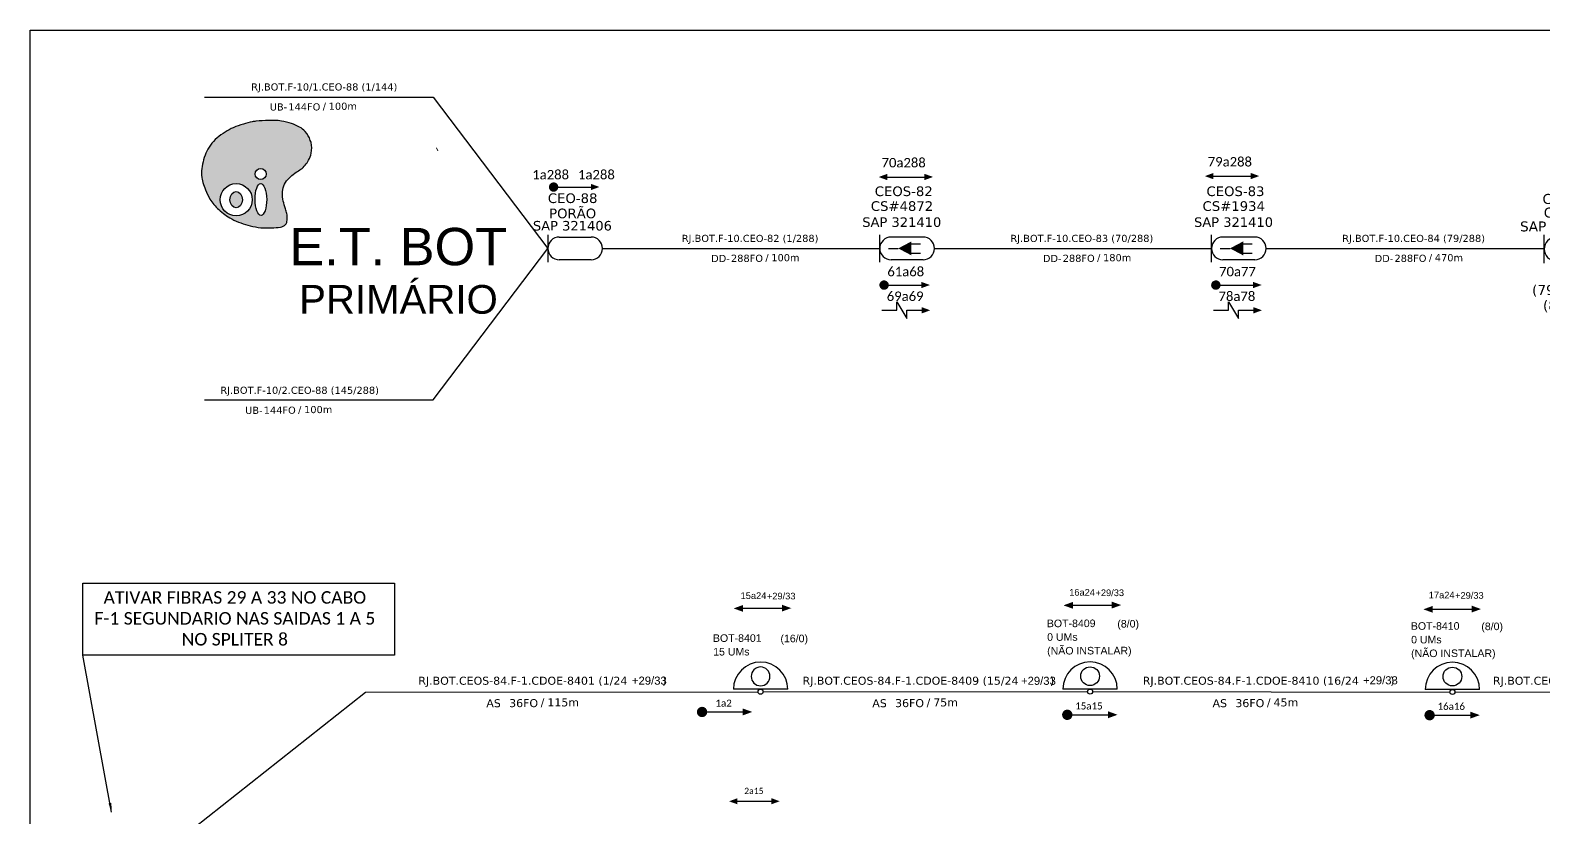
# Model space of a CAD drawing. Header units: millimetres. Extents: x 770 to 1403, y -756 to 790.
# Drawn here: x 787 to 1118, y -492.7 to -320.4 of the extents above; entities that cross this region are included whole.
import ezdxf
from ezdxf.enums import TextEntityAlignment as Align

# ---------------------------------------------------------------- set-up
doc = ezdxf.new("R2010")
doc.units = ezdxf.units.MM
doc.header["$LTSCALE"] = 0.1
for name, color, linetype, lineweight in [("20.0-LEGENDA DOS CDO'S", 1, 'Continuous', 0), ('20.2-CDO_POSTE', 1, 'Continuous', 5), ('40.1-ETIQUETAS', 1, 'Continuous', 20), ('Quadra', 251, 'Continuous', 0)]:
    doc.layers.add(name, color=color, linetype=linetype, lineweight=lineweight)
for name, color, linetype in [('20.4-CEOS', 1, 'Continuous'), ('20.5-CABO AÉREO', 1, 'Continuous'), ('20.5-CEO', 1, 'Continuous'), ('CAP a instalar', 1, 'Continuous'), ('E.T.', 7, 'Continuous'), ('SETA', 7, 'Continuous'), ('surveys legendas', 7, 'Continuous'), ('UNIFILAR', 7, 'Continuous')]:
    doc.layers.add(name, color=color, linetype=linetype)
doc.styles.add('ARIAL', font='arial.ttf')
doc.styles.add('siredit', font='verdana.ttf')
doc.linetypes.add('FENCELINE1', pattern='A,0.25,-0.1,[133,ltypeshp.shx,S=0.1,R=0,X=-0.1,Y=0],-0.1,1', length=1.45)
doc.dimstyles.new('CL', dxfattribs={"dimtxt": 1, "dimasz": 2, "dimexe": 0.18, "dimexo": 0.0625, "dimgap": 0.09, "dimtad": 0, "dimdec": 0, "dimrnd": 1, "dimzin": 0, "dimdsep": 46, "dimtxsty": 'siredit', "dimblk": 'NONE', "dimcen": 0, "dimse1": 1, "dimse2": 1, "dimsd1": 1, "dimsd2": 1, "dimclrt": 7, "dimadec": 0, "dimazin": 0, "dimtfac": 1, "dimtdec": 0, "dimtofl": 0, "dimtmove": 0, "dimatfit": 3, "dimfxl": 1, "dimtolj": 1, "dimtzin": 0, "dimarcsym": 0})

# ---------------------------------------------------------------- blocks, each defined once
blk = doc.blocks.new('ETIQUETA_RS5F')
at = {"layer": '40.1-ETIQUETAS', "color": 0, "style": 'siredit'}
blk.add_text('/', height=1.5, dxfattribs=at).set_placement((1.55, -1.95), align=Align.MIDDLE_RIGHT)
for tag, p in [('ETIQUETA_R_SECUNDARIA', (1.18, 2.1)), ('ETIQUETA_R_PRIMARIA', (1.18, 4.1)), ('F_ATIVAS/F_MORTAS', (1.11, -4.24))]:
    blk.add_attdef(tag, text='', height=1.5, dxfattribs=at).set_placement(p, align=Align.MIDDLE_CENTER)
for tag, p in [('TIPO_CABO', (-6.62, -2.12)), ('CAP_CABO', (0.37, -2.09))]:
    blk.add_attdef(tag, text='', height=1.5, dxfattribs=at).set_placement(p, align=Align.MIDDLE_RIGHT)
blk.add_attdef('METROS', text='', height=1.5, dxfattribs=at).set_placement((2.11, -1.95), align=Align.MIDDLE_LEFT)
for tag, p in [('FUSÃO_1', (0.82, -8.39)), ('FUSÃO_2', (0.82, -10.6)), ('FUSÃO_3', (0.82, -12.93)), ('FUSÃO_4', (0.82, -15.14)), ('FUSÃO_5', (0.82, -17.16))]:
    blk.add_attdef(tag, text='', height=1.5, dxfattribs=at).set_placement(p, align=Align.CENTER)
blk = doc.blocks.new('OI')
h = blk.add_hatch(color=40)
edge = h.paths.add_edge_path()
edge.add_spline(control_points=[(4.35, -0.67), (3.92, -0.99), (3.26, -1.5), (2.81, -2.59), (2.9, -3.5), (3.06, -4.27), (3.31, -4.85), (3.37, -5.39), (3.4, -5.88), (3.2, -6.4), (2.54, -6.61), (1.65, -6.63), (0.55, -6.67), (-0.56, -6.42), (-1.61, -6.14), (-2.77, -5.61), (-3.92, -4.77), (-4.89, -3.7), (-5.34, -2.65), (-5.6, -1.94), (-5.85, -0.96), (-5.71, 0.47), (-5.1, 2.02), (-4.14, 3.02), (-3.3, 3.61), (-2.37, 4.16), (-1.36, 4.44), (-0.56, 4.7), (0.79, 4.85), (2.24, 4.97), (3.79, 4.57), (4.67, 4.21), (5.44, 3.65), (5.76, 2.99), (6.03, 2.21), (6.01, 1.46), (5.72, 0.64), (5.31, 0.08), (4.88, -0.38), (4.51, -0.55), (4.35, -0.67)], knot_values=[0, 0, 0, 0, 1.60434, 2.417191, 3.427595, 4.282808, 4.776746, 5.304182, 5.888771, 6.258406, 6.858137, 7.79129, 8.986195, 10.124242, 11.187857, 12.242908, 13.953784, 15.414161, 16.515391, 17.349188, 17.675853, 19.552021, 21.515531, 22.568638, 23.63245, 24.621084, 25.782718, 26.745347, 27.142653, 29.870543, 31.004649, 31.921532, 32.709589, 33.801391, 34.042471, 35.192333, 35.971461, 36.628871, 37.254359, 37.836911, 37.836911, 37.836911, 37.836911], degree=3, periodic=0)
h.paths.add_polyline_path([(1.13, -0.87, -1), (-0.04, -0.87, -1)], flags=16)
edge = h.paths.add_edge_path(flags=16)
edge.add_ellipse((0.56, -3.59), major_axis=(-0.02, 1.71), ratio=0.361305, start_angle=0, end_angle=360)
h.paths.add_polyline_path([(-0.36, -3.62, -1), (-3.8, -3.62, -1)], flags=16)
edge = h.paths.add_edge_path(flags=0)
edge.add_ellipse((-2.08, -3.62), major_axis=(0, 0.885), ratio=0.758294, start_angle=0, end_angle=360)
at = {"color": 40}
for centre, radius in [((0.54, -0.87), 0.587), ((-2.08, -3.62), 1.72)]:
    blk.add_circle(centre, radius, dxfattribs=at)
blk.add_ellipse((-2.08, -3.62), major_axis=(0, 0.885), ratio=0.758294, start_param=-3.141592653589792, end_param=3.141592653589792, dxfattribs=at)
blk.add_ellipse((0.56, -3.59), major_axis=(-0.02, 1.71), ratio=0.361305, dxfattribs=at)
at = {"color": 40, "start_tangent": (-0.800898, -0.598801), "end_tangent": (-0.800898, -0.598801)}
blk.add_spline([(4.35, -0.67), (3.2, -1.78), (2.9, -2.54), (2.92, -3.55), (3.12, -4.38), (3.28, -4.85), (3.37, -5.37), (3.35, -5.95), (3.2, -6.29), (2.66, -6.55), (1.73, -6.63), (0.54, -6.62), (-0.58, -6.41), (-1.6, -6.11), (-2.56, -5.67), (-3.95, -4.67), (-4.89, -3.56), (-5.37, -2.56), (-5.64, -1.78), (-5.72, -1.46), (-5.63, 0.42), (-4.84, 2.22), (-4.13, 2.99), (-3.27, 3.62), (-2.4, 4.09), (-1.3, 4.47), (-0.37, 4.72), (0.02, 4.77), (2.75, 4.8), (3.85, 4.53), (4.69, 4.16), (5.31, 3.68), (5.85, 2.73), (5.93, 2.5), (5.94, 1.35), (5.67, 0.62), (5.29, 0.08), (4.84, -0.36), (4.35, -0.67)], degree=3, dxfattribs=at)
blk = doc.blocks.new('SAN')
at = {"layer": 'SETA'}
blk.add_lwpolyline([(-2.58, 0), (6.02, 0)], dxfattribs=at)
for points in [[(-2.1, -0.66), (-3.93, 0), (-2.1, 0.67)], [(5.33, 0.68), (7.16, 0.01), (5.33, -0.65)]]:
    blk.add_solid(points, dxfattribs=at)
blk = doc.blocks.new('CDOE-TEXTO PADRÃO')
at = {"layer": "20.0-LEGENDA DOS CDO'S", "color": 0, "style": 'ARIAL'}
for tag, p in [('CDO_N', (0.49, 7.39)), ('CORDOALHA', (0.5, 4.33)), ('SAP', (0.51, 1.67)), ('SPLITER_1', (0.59, -0.91)), ('SPLITER_2', (0.6, -3.55)), ('(XX-XX_F)S', (0.54, -8.29)), ('(XX-XX_L)S', (0.55, -10.83)), ('UMS', (0.55, -13.15))]:
    blk.add_attdef(tag, p, '', height=1.7, rotation=0.118, dxfattribs=at)
blk.add_attdef('FIBRAS_UTILIZADAS', text='', height=1.7, rotation=0.118, dxfattribs=at).set_placement((19.77, 7.43), align=Align.CENTER)
blk = doc.blocks.new('_None')
blk = doc.blocks.new('CEOS_RP_CT_DRT')
at = {"layer": '20.4-CEOS', "color": 0}
for p, q in [((-4.54, 1.19), (-1.19, 1.19)), ((-1.19, -1.19), (-4.54, -1.19))]:
    blk.add_line(p, q, dxfattribs=at)
for points in [[(-5.73, -1.43), (-5.73, 1.44)], [(-3.79, 0), (-4.59, 0)], [(-2.47, 0.48), (-1.45, 0.48)], [(-2.47, -0.52), (-1.45, -0.52)]]:
    blk.add_lwpolyline(points, dxfattribs=at)
blk.add_lwpolyline([(-3.79, 0, 0, 1.47, 0), (-2.41, 0, 1.47, 1.47, 0)], format="xyseb", dxfattribs=at)
for centre, start, end in [((-4.54, 0), 90, 270), ((-1.19, 0), 270, 90)]:
    blk.add_arc(centre, 1.19, start, end, dxfattribs=at)
at = {"layer": '20.4-CEOS', "color": 7, "style": 'siredit'}
for tag, p in [('Nº_DA_CEOS', (-2.86, 5.6)), ('LOCAL', (-2.86, 4.24)), ('SAP', (-2.86, 2.78)), ('RACIO_SPLITAGEM', (-2.86, -1.88)), ('FIBRAS_SPLITTER', (-2.86, -3.58)), ('FIBRAS_TOP_C', (-2.86, -5.08)), ('RESERVA_FINAIS', (-2.86, -6.39))]:
    blk.add_attdef(tag, text='', height=1.01, dxfattribs=at).set_placement(p, align=Align.TOP_CENTER)

msp = doc.modelspace()

# ---------------------------------------------------------------- linework, layer by layer
at = {"color": 5}
for p, q in [((952.69, -464.59), (940.79, -464.59)), ((1024.74, -464.55), (1012.84, -464.55)), ((1103.98, -464.64), (1092.08, -464.64))]:
    msp.add_line(p, q, dxfattribs=at)
msp.add_lwpolyline([(1401.94, -729.9), (787.02, -729.9), (787.02, -320.42), (1401.94, -320.42)], close=True)
msp.add_lwpolyline([(1401.94, -729.9), (787.02, -729.9), (787.02, -320.42), (1401.94, -320.42)], close=True)
at = {"color": 7, "const_width": 1.03, "elevation": 1.44}
for points in [[(900.96, -354.72, 1), (901.98, -354.72, 1)], [(973.23, -376.17, 1), (974.26, -376.17, 1)], [(1045.78, -376.17, 1), (1046.81, -376.17, 1)]]:
    msp.add_lwpolyline(points, format="xyb", close=True, dxfattribs=at)
at = {"color": 7, "elevation": 1.44}
for points in [[(976.5, -381.68), (976.5, -379.86), (978.68, -383.5), (978.68, -381.68)], [(1049.05, -381.68), (1049.05, -379.86), (1051.23, -383.5), (1051.23, -381.68)]]:
    msp.add_lwpolyline(points, dxfattribs=at)
at = {"color": 1}
msp.add_lwpolyline([(798.49, -441.4), (866.65, -441.4), (866.65, -457.11), (798.49, -457.11)], close=True, dxfattribs=at)
at = {"const_width": 1.13, "elevation": 0.94}
msp.add_lwpolyline([(933.37, -469.56, 1), (934.5, -469.56, 1)], format="xyb", close=True, dxfattribs=at)
at = {"color": 7, "const_width": 1.13}
for points in [[(1013.24, -470.18, 1), (1014.37, -470.18, 1)], [(1092.48, -470.26, 1), (1093.61, -470.26, 1)]]:
    msp.add_lwpolyline(points, format="xyb", close=True, dxfattribs=at)
at = {"color": 5}
for centre, radius in [((1018.79, -461.73), 2.05), ((1098.03, -461.81), 2.05), ((1018.79, -465.1), 0.551), ((1098.03, -465.19), 0.551)]:
    msp.add_circle(centre, radius, dxfattribs=at)
for centre in [(1018.79, -464.55), (1098.03, -464.64)]:
    msp.add_arc(centre, 5.95, 0, 180, dxfattribs=at)
for centre, major_axis, start_param, end_param in [((946.74, -464.59), (-4.21, 4.21), 3.926991, 7.068583), ((946.74, -461.77), (1.45, 1.45), 5.497787, 11.780972), ((946.74, -465.14), (-0.389, 0.389), 3.926991, 10.210176)]:
    msp.add_ellipse(centre, major_axis=major_axis, ratio=1, start_param=start_param, end_param=end_param, dxfattribs=at)
at = {"layer": '20.4-CEOS', "color": 7}
for p, q in [((982.26, -365.65, 1.44), (975.28, -365.65, 1.44)), ((1054.81, -365.65, 1.44), (1047.83, -365.65, 1.44)), ((982.26, -370.62, 1.44), (975.28, -370.62, 1.44)), ((1054.81, -370.62, 1.44), (1047.83, -370.62, 1.44))]:
    msp.add_line(p, q, dxfattribs=at)
at = {"layer": '20.4-CEOS', "color": 7, "elevation": 1.44}
for points in [[(972.79, -371.14), (972.79, -365.14)], [(979.6, -367.15), (981.72, -367.15)], [(979.6, -367.15), (981.72, -367.15)], [(1045.34, -371.14), (1045.34, -365.14)], [(1052.15, -367.15), (1054.27, -367.15)], [(1052.15, -367.15), (1054.27, -367.15)], [(974.72, -368.14), (976.84, -368.14)], [(974.72, -368.14), (976.84, -368.14)], [(979.6, -369.22), (981.72, -369.22)], [(979.6, -369.22), (981.72, -369.22)], [(1047.27, -368.14), (1049.39, -368.14)], [(1047.27, -368.14), (1049.39, -368.14)], [(1052.15, -369.22), (1054.27, -369.22)], [(1052.15, -369.22), (1054.27, -369.22)]]:
    msp.add_lwpolyline(points, dxfattribs=at)
for points in [[(976.84, -368.14, 0, 3.07, 0), (979.73, -368.14, 3.07, 3.07, 0)], [(976.84, -368.14, 0, 3.07, 0), (979.73, -368.14, 3.07, 3.07, 0)], [(1049.39, -368.14, 0, 3.07, 0), (1052.28, -368.14, 3.07, 3.07, 0)], [(1049.39, -368.14, 0, 3.07, 0), (1052.28, -368.14, 3.07, 3.07, 0)]]:
    msp.add_lwpolyline(points, format="xyseb", dxfattribs=at)
at = {"layer": '20.4-CEOS', "color": 7}
for centre, start, end in [((975.28, -368.14, 1.44), 90, 270), ((982.26, -368.14, 1.44), 270, 90), ((1047.83, -368.14, 1.44), 90, 270), ((1054.81, -368.14, 1.44), 270, 90)]:
    msp.add_arc(centre, 2.49, start, end, dxfattribs=at)
at = {"layer": '20.5-CABO AÉREO', "color": 7, "ltscale": 50}
for p, q in [((825.14, -335.04, 1.44), (875.14, -335.04, 1.44)), ((875.14, -335.04, 1.44), (900.24, -368.14, 1.44)), ((875.14, -401.24, 1.44), (900.24, -368.14, 1.44)), ((912.2, -368.14, 1.44), (972.79, -368.14, 1.44)), ((984.75, -368.14, 1.44), (1045.34, -368.14, 1.44)), ((1057.3, -368.14, 1.44), (1117.89, -368.14, 1.44)), ((825.14, -401.24, 1.44), (875.14, -401.24, 1.44))]:
    msp.add_line(p, q, dxfattribs=at)
at = {"layer": '20.5-CEO', "color": 7}
for p, q in [((902.72, -365.65, 1.44), (909.69, -365.65, 1.44)), ((909.69, -370.62, 1.44), (902.72, -370.62, 1.44))]:
    msp.add_line(p, q, dxfattribs=at)
at = {"layer": '20.5-CEO', "color": 7, "elevation": 1.44}
msp.add_lwpolyline([(900.24, -365.14), (900.24, -371.13)], dxfattribs=at)
at = {"layer": '20.5-CEO', "color": 7}
for centre, start, end in [((902.72, -368.14, 1.44), 90, 270), ((909.69, -368.14, 1.44), 270, 90)]:
    msp.add_arc(centre, 2.48, start, end, dxfattribs=at)
at = {"layer": 'CAP a instalar', "color": 5, "linetype": 'FENCELINE1', "ltscale": 7}
for p, q in [((809.05, -505.76), (860.35, -465.2)), ((860.35, -465.2), (946.19, -465.15)), ((947.29, -465.14), (1018.24, -465.1)), ((1019.35, -465.1), (1097.48, -465.19)), ((1098.58, -465.19), (1169.53, -465.14))]:
    msp.add_line(p, q, dxfattribs=at)
at = {"layer": 'Quadra', "elevation": -0.43}
msp.add_lwpolyline([(875.88, -346.15), (876.18, -346.77)], dxfattribs=at)
at = {"layer": 'SETA', "color": 7, "elevation": 1.44}
for points in [[(974.43, -352.53), (983.28, -352.53)], [(1045.77, -352.33), (1054.62, -352.33)], [(901.47, -354.72), (910.32, -354.72)], [(973.74, -376.17), (982.6, -376.17)], [(1046.29, -376.17), (1055.15, -376.17)], [(973.22, -381.68), (976.5, -381.68)], [(978.68, -381.68), (981.97, -381.68)], [(1045.77, -381.68), (1049.05, -381.68)], [(1051.23, -381.68), (1054.52, -381.68)]]:
    msp.add_lwpolyline(points, dxfattribs=at)
at = {"layer": 'SETA', "color": 5}
for points in [[(1014.6, -446.19), (1024.3, -446.19)], [(942.47, -446.86), (952.17, -446.86)], [(1093.3, -447.06), (1103, -447.06)]]:
    msp.add_lwpolyline(points, dxfattribs=at)
at = {"layer": 'SETA', "elevation": 0.94}
msp.add_lwpolyline([(933.93, -469.56), (943.63, -469.56)], dxfattribs=at)
at = {"layer": 'SETA', "color": 7}
for points in [[(1013.81, -470.18), (1023.51, -470.18)], [(1093.04, -470.26), (1102.74, -470.26)]]:
    msp.add_lwpolyline(points, dxfattribs=at)
for points in [[(909.61, -354.02, 1.44), (911.5, -354.71, 1.44), (909.61, -355.39, 1.44)], [(974.43, -351.84, 1.44), (972.55, -352.53, 1.44), (974.43, -353.21, 1.44)], [(982.57, -351.83, 1.44), (984.46, -352.51, 1.44), (982.57, -353.2, 1.44)], [(1045.77, -351.64, 1.44), (1043.88, -352.33, 1.44), (1045.77, -353.01, 1.44)], [(1053.91, -351.63, 1.44), (1055.8, -352.31, 1.44), (1053.91, -353, 1.44)], [(981.89, -375.47, 1.44), (983.77, -376.15, 1.44), (981.89, -376.84, 1.44)], [(1054.44, -375.47, 1.44), (1056.32, -376.15, 1.44), (1054.44, -376.84, 1.44)], [(981.97, -381, 1.44), (983.85, -381.68, 1.44), (981.97, -382.37, 1.44)], [(1054.52, -381, 1.44), (1056.4, -381.68, 1.44), (1054.52, -382.37, 1.44)], [(1022.73, -469.41), (1024.79, -470.17), (1022.73, -470.92)], [(1101.96, -469.5), (1104.03, -470.25), (1101.96, -471)]]:
    msp.add_solid(points, dxfattribs=at)
at = {"layer": 'SETA', "color": 5}
for points in [[(942.9, -447.65), (940.84, -446.9), (942.9, -446.15)], [(951.39, -446.09), (953.45, -446.84), (951.39, -447.59)], [(1015.04, -446.98), (1012.97, -446.23), (1015.04, -445.48)], [(1023.52, -445.42), (1025.59, -446.17), (1023.52, -446.93)], [(1093.74, -447.85), (1091.67, -447.1), (1093.74, -446.35)], [(1102.22, -446.29), (1104.29, -447.05), (1102.22, -447.8)]]:
    msp.add_solid(points, dxfattribs=at)
at = {"layer": 'SETA'}
msp.add_solid([(942.85, -468.8, 0.94), (944.92, -469.55, 0.94), (942.85, -470.3, 0.94)], dxfattribs=at)

# ---------------------------------------------------------------- block references
at = {"layer": '20.2-CDO_POSTE', "color": 5}
ref = msp.add_blockref('CDOE-TEXTO PADRÃO', (1016.43, -462.08), dxfattribs=dict(at, xscale=0.972000002861023, yscale=0.972000002861023, zscale=0.9719999999999998))
ref.add_attrib('CDO_N', 'BOT-8409', (1009.34, -451.01), dxfattribs={"layer": "20.0-LEGENDA DOS CDO'S", "color": 0, "height": 1.652, "rotation": 0.118, "style": 'ARIAL'})
ref.add_attrib('CORDOALHA', '0 UMs', (1009.4, -453.99), dxfattribs={"layer": "20.0-LEGENDA DOS CDO'S", "color": 0, "height": 1.652, "rotation": 0.118, "style": 'ARIAL'})
ref.add_attrib('SAP', '(NÃO INSTALAR)', (1009.4, -456.99), dxfattribs={"layer": "20.0-LEGENDA DOS CDO'S", "color": 0, "height": 1.6523, "rotation": 0.118, "style": 'ARIAL'})
ref.add_attrib('FIBRAS_UTILIZADAS', '       (8/0)', dxfattribs={"layer": "20.0-LEGENDA DOS CDO'S", "color": 0, "height": 1.6523, "rotation": 0.118, "style": 'ARIAL'}).set_placement((1024.88, -451.09), align=Align.CENTER)
ref = msp.add_blockref('CDOE-TEXTO PADRÃO', (1096.03, -462.65), dxfattribs=dict(at, xscale=0.972000002861023, yscale=0.972000002861023, zscale=0.9719999999999998))
ref.add_attrib('CDO_N', 'BOT-8410', (1088.94, -451.58), dxfattribs={"layer": "20.0-LEGENDA DOS CDO'S", "color": 0, "height": 1.652, "rotation": 0.118, "style": 'ARIAL'})
ref.add_attrib('CORDOALHA', '0 UMs', (1089, -454.56), dxfattribs={"layer": "20.0-LEGENDA DOS CDO'S", "color": 0, "height": 1.652, "rotation": 0.118, "style": 'ARIAL'})
ref.add_attrib('SAP', '(NÃO INSTALAR)', (1089, -457.56), dxfattribs={"layer": "20.0-LEGENDA DOS CDO'S", "color": 0, "height": 1.6523, "rotation": 0.118, "style": 'ARIAL'})
ref.add_attrib('FIBRAS_UTILIZADAS', '       (8/0)', dxfattribs={"layer": "20.0-LEGENDA DOS CDO'S", "color": 0, "height": 1.6523, "rotation": 0.118, "style": 'ARIAL'}).set_placement((1104.48, -451.66), align=Align.CENTER)
ref = msp.add_blockref('CDOE-TEXTO PADRÃO', (943.4, -465.3), dxfattribs=dict(at, xscale=0.972000002861023, yscale=0.972000002861023, zscale=0.9719999999999998))
ref.add_attrib('CDO_N', 'BOT-8401', (936.31, -454.23), dxfattribs={"layer": "20.0-LEGENDA DOS CDO'S", "color": 0, "height": 1.652, "rotation": 0.118, "style": 'ARIAL'})
ref.add_attrib('CORDOALHA', '15 UMs', (936.37, -457.21), dxfattribs={"layer": "20.0-LEGENDA DOS CDO'S", "color": 0, "height": 1.652, "rotation": 0.118, "style": 'ARIAL'})
ref.add_attrib('FIBRAS_UTILIZADAS', '       (16/0)', dxfattribs={"layer": "20.0-LEGENDA DOS CDO'S", "color": 0, "height": 1.6523, "rotation": 0.118, "style": 'ARIAL'}).set_placement((951.85, -454.31), align=Align.CENTER)
at = {"layer": '20.4-CEOS', "color": 5}
ref = msp.add_blockref('CEOS_RP_CT_DRT', (1130.48, -368.29), dxfattribs=dict(at, xscale=2.161665797233582, yscale=2.161665797233582, zscale=2.161665791999999))
ref.add_attrib('Nº_DA_CEOS', 'CEOS-84', dxfattribs={"color": 5, "height": 2.183, "style": 'siredit'}).set_placement((1124.29, -356.23), align=Align.TOP_CENTER)
ref.add_attrib('LOCAL', 'CS 2017', dxfattribs={"color": 5, "height": 2.183, "style": 'siredit'}).set_placement((1124.29, -359.21), align=Align.TOP_CENTER)
ref.add_attrib('SAP', 'SAP 321410', dxfattribs={"color": 5, "height": 2.183, "style": 'siredit'}).set_placement((1121.88, -362.24), align=Align.TOP_CENTER)
ref.add_attrib('RACIO_SPLITAGEM', '1:64', dxfattribs={"color": 5, "height": 2.183, "style": 'siredit'}).set_placement((1124.29, -373), align=Align.TOP_CENTER)
ref.add_attrib('FIBRAS_SPLITTER', '(79-86     )S', dxfattribs={"color": 5, "height": 2.1826, "style": 'siredit'}).set_placement((1124.29, -376.15), align=Align.TOP_CENTER)
ref.add_attrib('RESERVA_FINAIS', '(87-87)R', dxfattribs={"color": 5, "height": 2.183, "style": 'siredit'}).set_placement((1124.39, -379.52), align=Align.TOP_CENTER)
at = {"layer": '40.1-ETIQUETAS', "color": 7}
ref = msp.add_blockref('ETIQUETA_RS5F', (850.08, -335, 1.44), dxfattribs=dict(at, xscale=1.04, yscale=1.04, zscale=1.04))
ref.add_attrib('ETIQUETA_R_SECUNDARIA', 'RJ.BOT.F-10/1.CEO-88 (1/144)', dxfattribs={"color": 0, "height": 1.56, "style": 'siredit'}).set_placement((851.31, -332.82, 1.44), align=Align.MIDDLE_CENTER)
ref.add_attrib('TIPO_CABO', 'UB-', dxfattribs={"color": 0, "height": 1.56, "style": 'siredit'}).set_placement((843.2, -337.2, 1.44), align=Align.MIDDLE_RIGHT)
ref.add_attrib('CAP_CABO', '144FO', dxfattribs={"color": 0, "height": 1.56, "style": 'siredit'}).set_placement((850.46, -337.18, 1.44), align=Align.MIDDLE_RIGHT)
ref.add_attrib('METROS', '100m', dxfattribs={"color": 0, "height": 1.56, "style": 'siredit'}).set_placement((852.28, -337.04, 1.44), align=Align.MIDDLE_LEFT)
ref = msp.add_blockref('ETIQUETA_RS5F', (844.7, -401.37, 1.44), dxfattribs=dict(at, xscale=1.04, yscale=1.04, zscale=1.04))
ref.add_attrib('ETIQUETA_R_SECUNDARIA', 'RJ.BOT.F-10/2.CEO-88 (145/288)', dxfattribs={"color": 0, "height": 1.56, "style": 'siredit'}).set_placement((845.93, -399.18, 1.44), align=Align.MIDDLE_CENTER)
ref.add_attrib('TIPO_CABO', 'UB-', dxfattribs={"color": 0, "height": 1.56, "style": 'siredit'}).set_placement((837.82, -403.57, 1.44), align=Align.MIDDLE_RIGHT)
ref.add_attrib('CAP_CABO', '144FO', dxfattribs={"color": 0, "height": 1.56, "style": 'siredit'}).set_placement((845.08, -403.54, 1.44), align=Align.MIDDLE_RIGHT)
ref.add_attrib('METROS', '100m', dxfattribs={"color": 0, "height": 1.56, "style": 'siredit'}).set_placement((846.9, -403.4, 1.44), align=Align.MIDDLE_LEFT)
at = {"layer": '40.1-ETIQUETAS', "color": 5}
ref = msp.add_blockref('ETIQUETA_RS5F', (897.64, -465.18), dxfattribs=dict(at, xscale=1.166399984998861, yscale=1.166399984999771, zscale=1.166399984999999))
ref.add_attrib('ETIQUETA_R_SECUNDARIA', 'RJ.BOT.CEOS-84.F-1.CDOE-8401 (1/24          )', dxfattribs={"color": 0, "height": 1.7496, "style": 'siredit'}).set_placement((899.02, -462.72), align=Align.MIDDLE_CENTER)
ref.add_attrib('TIPO_CABO', 'AS', dxfattribs={"color": 7, "height": 1.75, "style": 'siredit'}).set_placement((889.92, -467.64), align=Align.MIDDLE_RIGHT)
ref.add_attrib('CAP_CABO', '36FO', dxfattribs={"color": 7, "height": 1.75, "style": 'siredit'}).set_placement((898.07, -467.62), align=Align.MIDDLE_RIGHT)
ref.add_attrib('METROS', '115m', dxfattribs={"color": 7, "height": 1.75, "style": 'siredit'}).set_placement((900.1, -467.46), align=Align.MIDDLE_LEFT)
ref = msp.add_blockref('ETIQUETA_RS5F', (982.04, -465.18), dxfattribs=dict(at, xscale=1.166399984998861, yscale=1.166399984999771, zscale=1.166399984999999))
ref.add_attrib('ETIQUETA_R_SECUNDARIA', 'RJ.BOT.CEOS-84.F-1.CDOE-8409 (15/24         )', dxfattribs={"color": 0, "height": 1.7496, "style": 'siredit'}).set_placement((983.42, -462.72), align=Align.MIDDLE_CENTER)
ref.add_attrib('TIPO_CABO', 'AS', dxfattribs={"color": 7, "height": 1.75, "style": 'siredit'}).set_placement((974.33, -467.64), align=Align.MIDDLE_RIGHT)
ref.add_attrib('CAP_CABO', '36FO', dxfattribs={"color": 7, "height": 1.75, "style": 'siredit'}).set_placement((982.47, -467.62), align=Align.MIDDLE_RIGHT)
ref.add_attrib('METROS', '75m', dxfattribs={"color": 7, "height": 1.75, "style": 'siredit'}).set_placement((984.5, -467.46), align=Align.MIDDLE_LEFT)
ref = msp.add_blockref('ETIQUETA_RS5F', (1056.46, -465.18), dxfattribs=dict(at, xscale=1.166399984998861, yscale=1.166399984999771, zscale=1.166399984999999))
ref.add_attrib('ETIQUETA_R_SECUNDARIA', 'RJ.BOT.CEOS-84.F-1.CDOE-8410 (16/24         )', dxfattribs={"color": 0, "height": 1.7496, "style": 'siredit'}).set_placement((1057.84, -462.72), align=Align.MIDDLE_CENTER)
ref.add_attrib('TIPO_CABO', 'AS', dxfattribs={"color": 7, "height": 1.75, "style": 'siredit'}).set_placement((1048.74, -467.64), align=Align.MIDDLE_RIGHT)
ref.add_attrib('CAP_CABO', '36FO', dxfattribs={"color": 7, "height": 1.75, "style": 'siredit'}).set_placement((1056.89, -467.62), align=Align.MIDDLE_RIGHT)
ref.add_attrib('METROS', '45m', dxfattribs={"color": 7, "height": 1.75, "style": 'siredit'}).set_placement((1058.92, -467.46), align=Align.MIDDLE_LEFT)
ref = msp.add_blockref('ETIQUETA_RS5F', (1133.03, -465.18), dxfattribs=dict(at, xscale=1.166399984998861, yscale=1.166399984999771, zscale=1.166399984999999))
ref.add_attrib('ETIQUETA_R_SECUNDARIA', 'RJ.BOT.CEOS-84.F-1.CDOE-8411 (17/24         )', dxfattribs={"color": 0, "height": 1.7496, "style": 'siredit'}).set_placement((1134.41, -462.72), align=Align.MIDDLE_CENTER)
ref.add_attrib('TIPO_CABO', 'AS', dxfattribs={"color": 7, "height": 1.75, "style": 'siredit'}).set_placement((1125.31, -467.64), align=Align.MIDDLE_RIGHT)
ref.add_attrib('CAP_CABO', '36FO', dxfattribs={"color": 7, "height": 1.75, "style": 'siredit'}).set_placement((1133.46, -467.62), align=Align.MIDDLE_RIGHT)
ref.add_attrib('METROS', '50m', dxfattribs={"color": 7, "height": 1.75, "style": 'siredit'}).set_placement((1135.49, -467.46), align=Align.MIDDLE_LEFT)
at = {"layer": 'E.T.', "color": 7, "xscale": 2.043900481600423, "yscale": 2.04390046537443, "zscale": 2.043900463985724}
msp.add_blockref('OI', (836.31, -350.09, 1.44), dxfattribs=at)
at = {"layer": 'UNIFILAR', "color": 7, "lineweight": -3}
msp.add_blockref('SAN', (943.77, -489.1), dxfattribs=at)

# ---------------------------------------------------------------- texts
at = {"color": 0, "style": 'ARIAL'}
msp.add_text('PRIMÁRIO', height=6.29, dxfattribs=at).set_placement((845.82, -382.44, 1.44))
at = {"color": 7, "attachment_point": 5}
for s, insert, char_height, width in [('{\\fCalibri|b0|i0|c0|p34;\\C7;70a288}', (978.02, -349.4, 1.44), 2.0592, 26.1094), ('{\\fCalibri|b0|i0|c0|p34;\\C7;79a288}', (1049.36, -349.2, 1.44), 2.0592, 26.1094), ('{\\fCalibri|b0|i0|c0|p34;\\C7;1a288}', (900.82, -352.02, 1.44), 2.0592, 26.1094), ('{\\fCalibri|b0|i0|c0|p34;\\C7;1a288}', (910.83, -352.02, 1.44), 2.0592, 26.1094), ('{\\fCalibri|b0|i0|c0|p34;\\C7;61a68}', (978.48, -373.22, 1.44), 2.0592, 26.1094), ('{\\fCalibri|b0|i0|c0|p34;\\C7;70a77}', (1051.03, -373.22, 1.44), 2.0592, 26.1094), ('{\\fCalibri|b0|i0|c0|p34;\\C7;69a69}', (978.35, -378.62, 1.44), 2.0592, 26.1094), ('{\\fCalibri|b0|i0|c0|p34;\\C7;78a78}', (1050.9, -378.62, 1.44), 2.0592, 26.1094), ('\\C7;\\fCalibri|b0|i0|c0|p34;15a15', (1018.53, -468.25), 1.5342, 28.6065), ('\\C7;\\fCalibri|b0|i0|c0|p34;16a16', (1097.77, -468.33), 1.5342, 28.6065), ('\\pxt12;\\C7;\\fCalibri|b0|i0|c0|p34;2a15', (945.27, -486.83), 1.36, 25.3588)]:
    msp.add_mtext(s, dxfattribs=dict(at, insert=insert, char_height=char_height, width=width))
at = {"attachment_point": 5}
for s, insert, char_height, width in [('\\C1;\\fCalibri|b0|i0|c0|p34;ATIVAR FIBRAS 29 A 33 NO CABO F-1 SEGUNDARIO NAS SAIDAS 1 A 5 NO SPLITER 8', (831.76, -449.09), 2.74316, 62.5135), ('\\C7;\\fCalibri|b0|i0|c0|p34;1a2', (938.65, -467.63, 0.94), 1.5342, 28.6065)]:
    msp.add_mtext(s, dxfattribs=dict(at, insert=insert, char_height=char_height, width=width))
at = {"layer": '20.4-CEOS', "color": 7, "style": 'siredit'}
for s, height, p in [('CEO-88', 2.109, (905.63, -357.16, 1.44)), ('CEOS-82', 2.109, (978.04, -355.64, 1.44)), ('CEOS-83', 2.109, (1050.59, -355.64, 1.44)), ('PORÃO', 2.109, (905.63, -360.49, 1.44)), ('CS#4872', 2.109, (977.66, -358.88, 1.44)), ('CS#1934', 2.109, (1050.21, -358.88, 1.44)), ('SAP 321406', 2.08, (905.58, -363.18, 1.44)), ('SAP 321410', 2.08, (977.61, -362.39, 1.44)), ('SAP 321410', 2.08, (1050.16, -362.39, 1.44))]:
    msp.add_text(s, height=height, dxfattribs=at).set_placement(p, align=Align.MIDDLE_CENTER)
at = {"layer": '40.1-ETIQUETAS', "color": 7, "style": 'siredit'}
for s, p in [('RJ.BOT.F-10.CEO-82 (1/288)', (944.44, -365.95, 1.44)), ('RJ.BOT.F-10.CEO-83 (70/288)', (1016.99, -365.95, 1.44)), ('RJ.BOT.F-10.CEO-84 (79/288)', (1089.54, -365.95, 1.44))]:
    msp.add_text(s, height=1.56, dxfattribs=at).set_placement(p, align=Align.MIDDLE_CENTER)
for s, p in [('DD-', (940, -370.34, 1.44)), ('288FO', (947.26, -370.31, 1.44)), ('/', (948.49, -370.17, 1.44)), ('DD-', (1012.55, -370.34, 1.44)), ('288FO', (1019.81, -370.31, 1.44)), ('/', (1021.04, -370.17, 1.44)), ('DD-', (1085.1, -370.34, 1.44)), ('288FO', (1092.36, -370.31, 1.44)), ('/', (1093.59, -370.17, 1.44))]:
    msp.add_text(s, height=1.56, dxfattribs=at).set_placement(p, align=Align.MIDDLE_RIGHT)
for s, p in [('100m', (949.08, -370.17, 1.44)), ('180m', (1021.63, -370.17, 1.44)), ('470m', (1094.18, -370.17, 1.44))]:
    msp.add_text(s, height=1.56, dxfattribs=at).set_placement(p, align=Align.MIDDLE_LEFT)
at = {"layer": 'E.T.', "color": 7, "style": 'ARIAL'}
msp.add_text('E.T. BOT', height=8.176, dxfattribs=at).set_placement((867.5, -371.83, 1.44), align=Align.CENTER)
at = {"layer": 'surveys legendas', "color": 5, "style": 'ARIAL'}
for s, p in [('15a24', (942.36, -444.84)), ('16a24', (1014.22, -444.12)), ('17a24', (1092.86, -444.71))]:
    msp.add_text(s, height=1.451, dxfattribs=at).set_placement(p)
at = {"layer": 'surveys legendas', "color": 1, "style": 'ARIAL'}
for height, p in [(1.451, (948.11, -444.93)), (1.451, (1019.97, -444.21)), (1.451, (1098.61, -444.79)), (1.765, (918.6, -463.58)), (1.765, (1003.69, -463.62)), (1.765, (1078.47, -463.51))]:
    msp.add_text('+29/33', height=height, dxfattribs=at).set_placement(p)

# ---------------------------------------------------------------- leaders
at = {"color": 1}
msp.add_leader([(804.81, -491.48), (798.49, -457.11)], dimstyle='CL', override={"dimgap": 0.09, "dimtad": 0}, dxfattribs=at)

doc.saveas('drawing.dxf')
